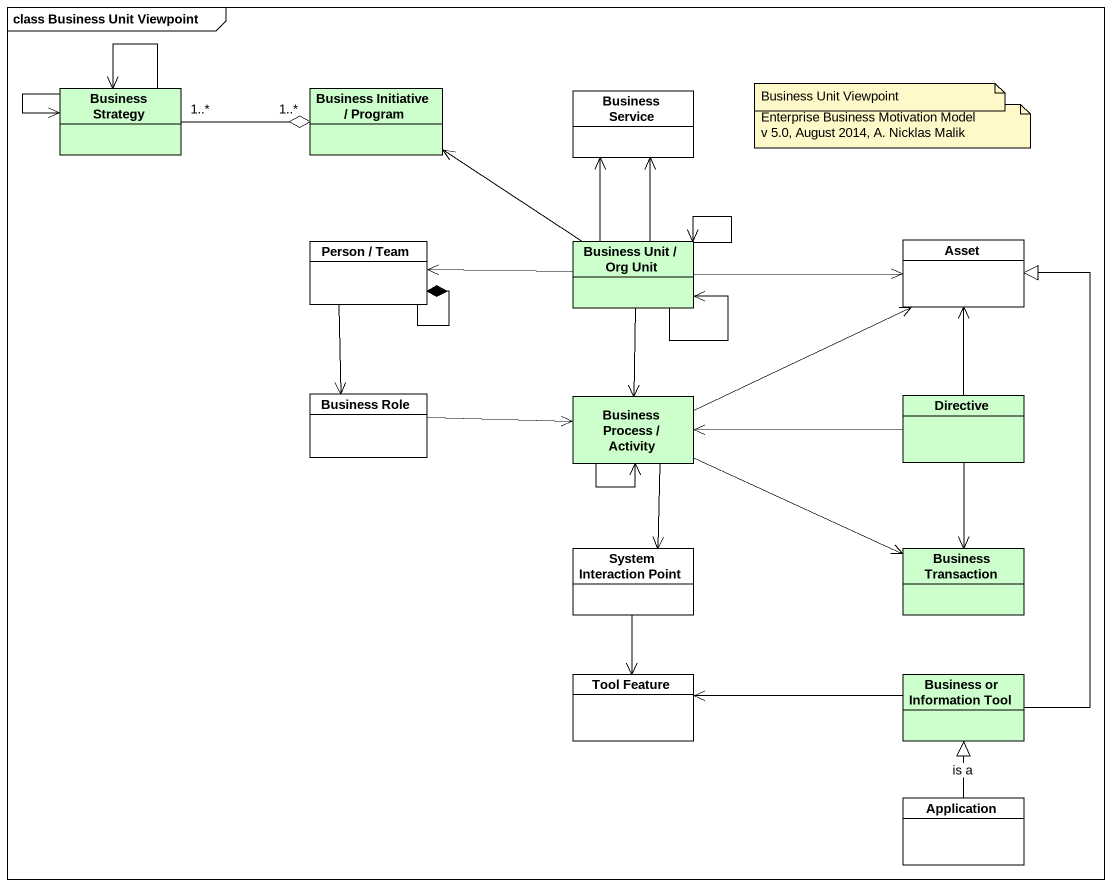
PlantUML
@startuml
mainframe class Business Unit Viewpoint
hide circle
hide empty members
class "Business Strategy" as Business_Strategy #CCFFCC
class "Business Initiative / Program" as Business_Initiative_Program #CCFFCC
class "Business Service" as Business_Service #FFFFFF
class "Person / Team" as Person_Team #FFFFFF
class "Business Unit / Org Unit" as Business_Unit_Org_Unit #CCFFCC
class Asset #FFFFFF
class "Business Role" as Business_Role #FFFFFF
class "Business Process / Activity" as Business_Process_Activity #CCFFCC
class Directive #CCFFCC
class "System Interaction Point" as System_Interaction_Point #FFFFFF
class "Business Transaction" as Business_Transaction #CCFFCC
class "Tool Feature" as Tool_Feature #FFFFFF
class "Business or Information Tool" as Business_or_Information_Tool #CCFFCC
class Application #FFFFFF
Business_Strategy --> Business_Strategy
Business_Strategy --> Business_Strategy
Business_Strategy "1..*" -right-o "1..*" Business_Initiative_Program
Person_Team --* Person_Team
Person_Team --> Business_Role
Business_Unit_Org_Unit -left-> Business_Initiative_Program
Business_Unit_Org_Unit -up-> Business_Service
Business_Unit_Org_Unit -up-> Business_Service
Business_Unit_Org_Unit -left-> Person_Team
Business_Unit_Org_Unit --> Business_Unit_Org_Unit
Business_Unit_Org_Unit --> Business_Unit_Org_Unit
Business_Unit_Org_Unit -right-> Asset
Business_Unit_Org_Unit --> Business_Process_Activity
Business_Role -right-> Business_Process_Activity
Business_Process_Activity -right-> Asset
Business_Process_Activity --> Business_Process_Activity
Business_Process_Activity --> System_Interaction_Point
Business_Process_Activity -right-> Business_Transaction
Directive -up-> Asset
Directive -left-> Business_Process_Activity
Directive --> Business_Transaction
System_Interaction_Point --> Tool_Feature
Business_or_Information_Tool -up-|> Asset
Business_or_Information_Tool -left-> Tool_Feature
Application -up-|> Business_or_Information_Tool : is a
note as N1
  Business Unit Viewpoint
end note
note as N2
  Enterprise Business Motivation Model
  v 5.0, August 2014, A. Nicklas Malik
end note
@enduml
